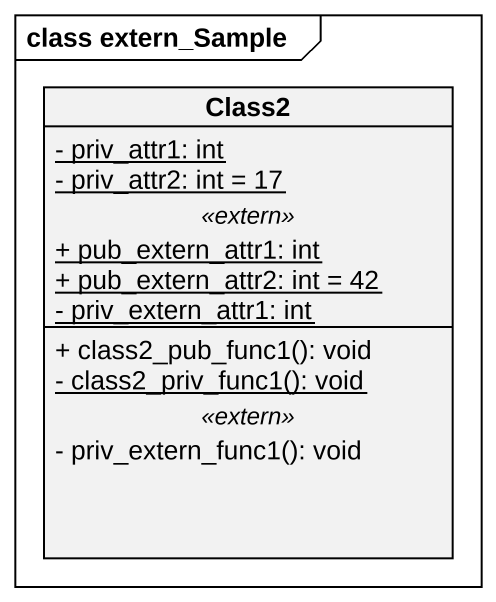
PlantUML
@startuml
mainframe class extern_Sample
hide circle
hide empty members
skinparam classAttributeIconSize 0
class Class2 {
  {static} - priv_attr1: int
  {static} - priv_attr2: int = 17
  .. <<extern>> ..
  {static} + pub_extern_attr1: int
  {static} + pub_extern_attr2: int = 42
  {static} - priv_extern_attr1: int
  --
  + class2_pub_func1(): void
  {static} - class2_priv_func1(): void
  .. <<extern>> ..
  - priv_extern_func1(): void
}
@enduml
